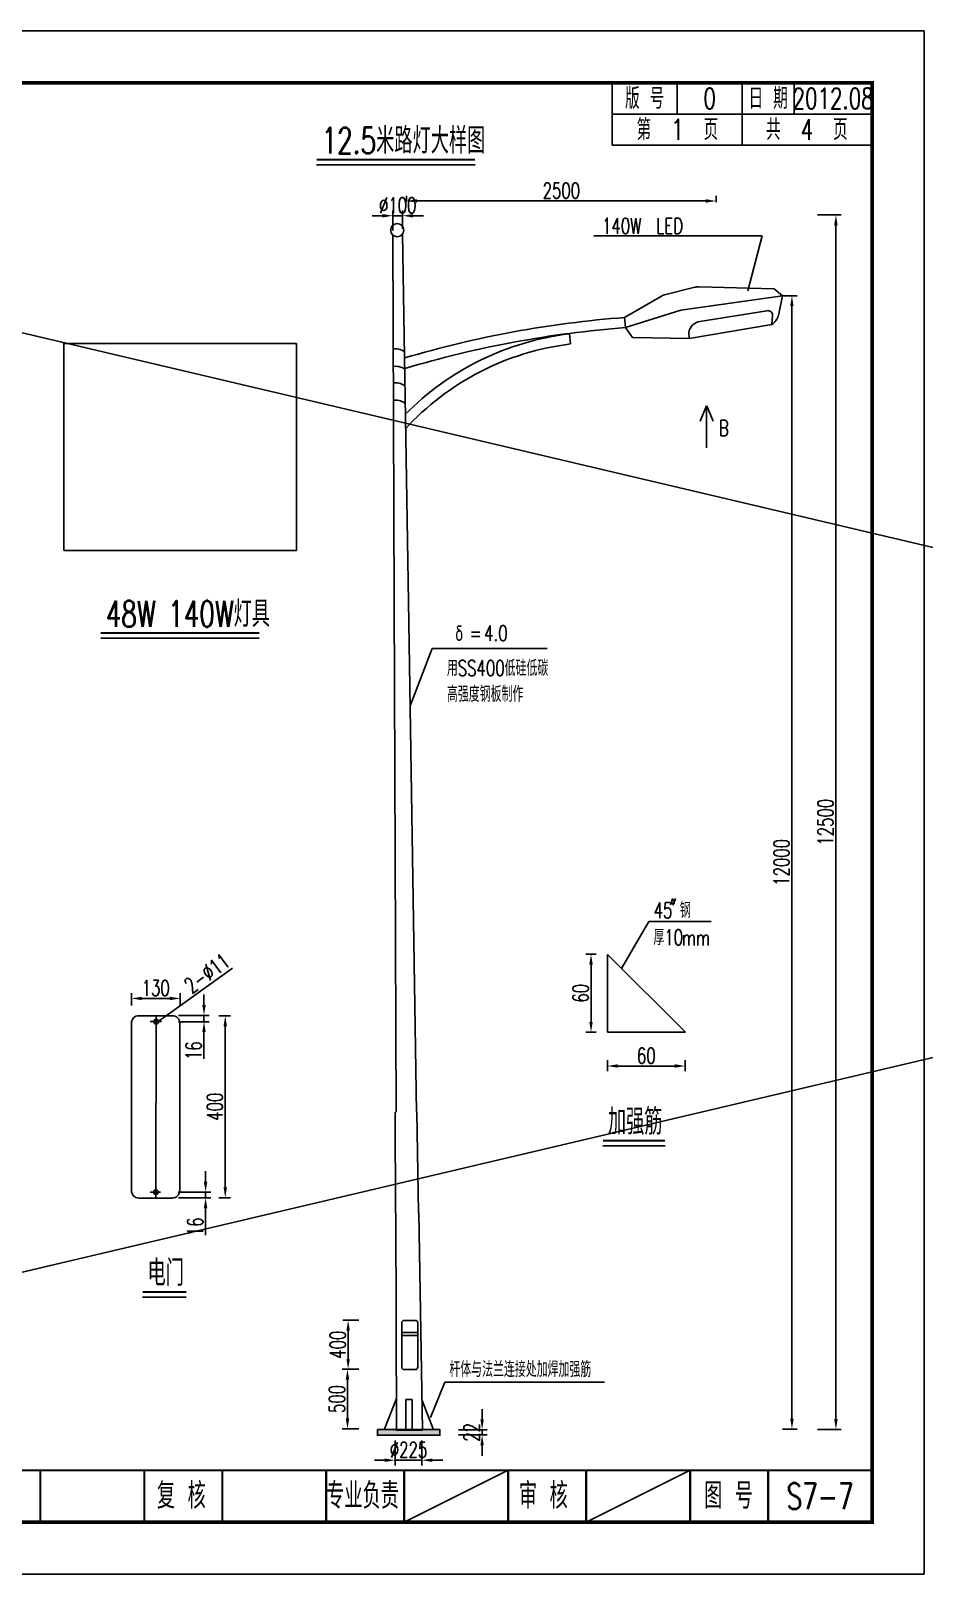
# Model space of a CAD drawing. Header units: millimetres. Extents: x 2 to 5882, y 1831 to 3462.
# Drawn here: x 2770.6 to 2942.4, y 1831 to 2128 of the extents above; entities that cross this region are included whole.
import ezdxf
from ezdxf.enums import TextEntityAlignment as Align

# ---------------------------------------------------------------- set-up
doc = ezdxf.new("R2010")
doc.units = ezdxf.units.MM
doc.linetypes.add('CONTINOUS', pattern=[0])
for name, color, linetype in [('GPSCOMMON', 7, 'Continuous'), ('LINE', 7, 'Continuous'), ('WZ1', 7, 'Continuous'), ('图框', 7, 'Continuous'), ('地形', 7, 'Continuous'), ('尺寸标注', 4, 'Continuous'), ('文字', 7, 'Continuous'), ('标注', 4, 'Continuous'), ('次轮廓线', 7, 'Continuous'), ('灯杆', 7, 'Continuous')]:
    doc.layers.add(name, color=color, linetype=linetype)
doc.styles.get("Standard").update_dxf_attribs({"font": 'simplex1.shx', "width": 0.7, "bigfont": 'hztxt.shx'})
doc.dimstyles.new('ISO-25', dxfattribs={"dimtxt": 3, "dimasz": 2, "dimexe": 1, "dimexo": 1, "dimgap": 0.5, "dimtad": 1, "dimzin": 12, "dimdsep": 46, "dimtxsty": 'Standard', "dimcen": 0.09, "dimclrd": 256, "dimclre": 256, "dimclrt": 256, "dimadec": 0, "dimazin": 3, "dimtfac": 1, "dimtix": 1, "dimtmove": 0, "dimatfit": 3, "dimfxl": 0, "dimarcsym": 0})
picture_1 = doc.add_image_def('image1.jpg', size_in_pixel=(299, 266))

# ---------------------------------------------------------------- blocks, each defined once
blk = doc.blocks.new('series')
at = {"width": 0.75}
for tag, height, p in [('页码', 4, (-35, -19)), ('图名', 5, (-220, -282)), ('图号', 5, (-20, -282))]:
    blk.add_attdef(tag, text='', height=height, dxfattribs=at).set_placement(p, align=Align.MIDDLE_CENTER)
blk = doc.blocks.new('*D75')
at = {"layer": 'DEFPOINTS', "color": 0}
for p in [(2842.83, 2095.22), (2842.83, 2093.96), (2902.38, 2093.96)]:
    blk.add_point(p, dxfattribs=at)
at = {"layer": '标注', "lineweight": -2}
for p, q in [((2842.83, 2094.96), (2842.83, 2096.22)), ((2900.38, 2095.22), (2844.83, 2095.22)), ((2902.38, 2094.96), (2902.38, 2096.22))]:
    blk.add_line(p, q, dxfattribs=at)
at = {"layer": '标注'}
for points in [[(2844.83, 2095.55), (2844.83, 2094.89), (2842.83, 2095.22)], [(2900.38, 2095.55), (2900.38, 2094.89), (2902.38, 2095.22)]]:
    blk.add_solid(points, dxfattribs=at)
at = {"layer": '标注', "insert": (2872.6, 2097.22), "char_height": 3, "attachment_point": 5}
blk.add_mtext('2500', dxfattribs=at)
blk = doc.blocks.new('*D76')
at = {"layer": 'DEFPOINTS', "color": 0}
for p in [(2842.05, 2092.37), (2840.18, 2088.56), (2842.05, 2088.87)]:
    blk.add_point(p, dxfattribs=at)
at = {"layer": '标注', "lineweight": -2}
for p, q in [((2838.18, 2092.37), (2836.18, 2092.37)), ((2840.18, 2089.56), (2840.18, 2093.37)), ((2840.18, 2092.37), (2842.05, 2092.37)), ((2842.05, 2089.87), (2842.05, 2093.37)), ((2844.05, 2092.37), (2846.05, 2092.37))]:
    blk.add_line(p, q, dxfattribs=at)
at = {"layer": '标注'}
for points in [[(2838.18, 2092.7), (2838.18, 2092.03), (2840.18, 2092.37)], [(2844.05, 2092.7), (2844.05, 2092.03), (2842.05, 2092.37)]]:
    blk.add_solid(points, dxfattribs=at)
at = {"layer": '标注', "insert": (2841.12, 2094.37), "char_height": 3, "attachment_point": 5}
blk.add_mtext('%%c100', dxfattribs=at)
blk = doc.blocks.new('*D77')
at = {"layer": 'DEFPOINTS', "color": 0}
for p in [(2831.58, 1879.8), (2834.62, 1879.8), (2834.62, 1870.38)]:
    blk.add_point(p, dxfattribs=at)
at = {"layer": '标注', "lineweight": -2}
for p, q in [((2833.62, 1879.8), (2830.58, 1879.8)), ((2831.58, 1872.38), (2831.58, 1877.8)), ((2833.62, 1870.38), (2830.58, 1870.38))]:
    blk.add_line(p, q, dxfattribs=at)
at = {"layer": '标注'}
for points in [[(2831.25, 1877.8), (2831.91, 1877.8), (2831.58, 1879.8)], [(2831.25, 1872.38), (2831.91, 1872.38), (2831.58, 1870.38)]]:
    blk.add_solid(points, dxfattribs=at)
at = {"layer": '标注', "insert": (2829.58, 1875.09), "char_height": 3, "attachment_point": 5, "rotation": 90}
blk.add_mtext('400', dxfattribs=at)
blk = doc.blocks.new('*D78')
at = {"layer": 'DEFPOINTS', "color": 0}
for p in [(2840.64, 1857.7), (2845.77, 1857.7), (2845.77, 1852.88)]:
    blk.add_point(p, dxfattribs=at)
at = {"layer": '标注', "lineweight": -2}
for p, q in [((2840.64, 1856.7), (2840.64, 1851.88)), ((2845.77, 1856.7), (2845.77, 1851.88)), ((2838.64, 1852.88), (2836.64, 1852.88)), ((2840.64, 1852.88), (2845.77, 1852.88)), ((2847.77, 1852.88), (2849.77, 1852.88))]:
    blk.add_line(p, q, dxfattribs=at)
at = {"layer": '标注'}
for points in [[(2838.64, 1853.21), (2838.64, 1852.54), (2840.64, 1852.88)], [(2847.77, 1853.21), (2847.77, 1852.54), (2845.77, 1852.88)]]:
    blk.add_solid(points, dxfattribs=at)
at = {"layer": '标注', "insert": (2843.2, 1854.88), "char_height": 3, "attachment_point": 5}
blk.add_mtext('%%c225', dxfattribs=at)
blk = doc.blocks.new('*D79')
at = {"layer": 'DEFPOINTS', "color": 0}
for p in [(2831.45, 1870.38), (2834.63, 1870.38), (2834.63, 1858.92)]:
    blk.add_point(p, dxfattribs=at)
at = {"layer": '标注', "lineweight": -2}
for p, q in [((2833.63, 1870.38), (2830.45, 1870.38)), ((2831.45, 1860.92), (2831.45, 1868.38)), ((2833.63, 1858.92), (2830.45, 1858.92))]:
    blk.add_line(p, q, dxfattribs=at)
at = {"layer": '标注'}
for points in [[(2831.12, 1868.38), (2831.79, 1868.38), (2831.45, 1870.38)], [(2831.12, 1860.92), (2831.79, 1860.92), (2831.45, 1858.92)]]:
    blk.add_solid(points, dxfattribs=at)
at = {"layer": '标注', "insert": (2829.45, 1864.65), "char_height": 3, "attachment_point": 5, "rotation": 90}
blk.add_mtext('500', dxfattribs=at)
blk = doc.blocks.new('*D80')
at = {"layer": 'DEFPOINTS', "color": 0}
for p in [(2851.83, 1858.73), (2851.83, 1857.74), (2857.35, 1858.73)]:
    blk.add_point(p, dxfattribs=at)
at = {"layer": '标注', "lineweight": -2}
for p, q in [((2857.35, 1860.73), (2857.35, 1862.73)), ((2852.83, 1858.73), (2858.35, 1858.73)), ((2852.83, 1857.74), (2858.35, 1857.74)), ((2857.35, 1857.74), (2857.35, 1858.73)), ((2857.35, 1855.74), (2857.35, 1853.74))]:
    blk.add_line(p, q, dxfattribs=at)
at = {"layer": '标注'}
for points in [[(2857.02, 1860.73), (2857.68, 1860.73), (2857.35, 1858.73)], [(2857.02, 1855.74), (2857.68, 1855.74), (2857.35, 1857.74)]]:
    blk.add_solid(points, dxfattribs=at)
at = {"layer": '标注', "insert": (2855.35, 1858.23), "char_height": 3, "attachment_point": 5, "rotation": 90}
blk.add_mtext('22', dxfattribs=at)
blk = doc.blocks.new('*D81')
at = {"layer": 'DEFPOINTS', "color": 0}
for p in [(2914.13, 2076.98), (2916.94, 2076.98), (2914.13, 1858.87)]:
    blk.add_point(p, dxfattribs=at)
at = {"layer": '标注', "lineweight": -2}
for p, q in [((2915.13, 2076.98), (2917.94, 2076.98)), ((2916.94, 1860.87), (2916.94, 2074.98)), ((2915.13, 1858.87), (2917.94, 1858.87))]:
    blk.add_line(p, q, dxfattribs=at)
at = {"layer": '标注'}
for points in [[(2916.61, 2074.98), (2917.27, 2074.98), (2916.94, 2076.98)], [(2916.61, 1860.87), (2917.27, 1860.87), (2916.94, 1858.87)]]:
    blk.add_solid(points, dxfattribs=at)
at = {"layer": '标注', "insert": (2914.94, 1967.92), "char_height": 3, "attachment_point": 5, "rotation": 90}
blk.add_mtext('12000', dxfattribs=at)
blk = doc.blocks.new('*D82')
at = {"layer": 'DEFPOINTS', "color": 0}
for p in [(2920.84, 2092.52), (2925.4, 2092.52), (2920.84, 1858.8)]:
    blk.add_point(p, dxfattribs=at)
at = {"layer": '标注', "lineweight": -2}
for p, q in [((2921.84, 2092.52), (2926.4, 2092.52)), ((2925.4, 1860.8), (2925.4, 2090.52)), ((2921.84, 1858.8), (2926.4, 1858.8))]:
    blk.add_line(p, q, dxfattribs=at)
at = {"layer": '标注'}
for points in [[(2925.06, 2090.52), (2925.73, 2090.52), (2925.4, 2092.52)], [(2925.06, 1860.8), (2925.73, 1860.8), (2925.4, 1858.8)]]:
    blk.add_solid(points, dxfattribs=at)
at = {"layer": '标注', "insert": (2923.4, 1975.66), "char_height": 3, "attachment_point": 5, "rotation": 90}
blk.add_mtext('12500', dxfattribs=at)
blk = doc.blocks.new('*D83')
at = {"layer": 'DEFPOINTS', "color": 0}
for p in [(2881.44, 1930.86), (2896.41, 1930.86), (2896.41, 1928.74)]:
    blk.add_point(p, dxfattribs=at)
at = {"layer": '标注', "lineweight": -2}
for p, q in [((2881.44, 1929.86), (2881.44, 1927.74)), ((2883.44, 1928.74), (2894.41, 1928.74)), ((2896.41, 1929.86), (2896.41, 1927.74))]:
    blk.add_line(p, q, dxfattribs=at)
at = {"layer": '标注'}
for points in [[(2883.44, 1929.08), (2883.44, 1928.41), (2881.44, 1928.74)], [(2894.41, 1929.08), (2894.41, 1928.41), (2896.41, 1928.74)]]:
    blk.add_solid(points, dxfattribs=at)
at = {"layer": '标注', "insert": (2888.93, 1930.74), "char_height": 3, "attachment_point": 5}
blk.add_mtext('60', dxfattribs=at)
blk = doc.blocks.new('*D70')
at = {"layer": 'DEFPOINTS', "color": 0}
for p in [(2878.3, 1950.26), (2880.28, 1950.26), (2880.28, 1935.23)]:
    blk.add_point(p, dxfattribs=at)
at = {"layer": '标注', "lineweight": -2}
for p, q in [((2879.28, 1950.26), (2877.3, 1950.26)), ((2878.3, 1937.23), (2878.3, 1948.26)), ((2879.28, 1935.23), (2877.3, 1935.23))]:
    blk.add_line(p, q, dxfattribs=at)
at = {"layer": '标注'}
for points in [[(2877.97, 1948.26), (2878.63, 1948.26), (2878.3, 1950.26)], [(2877.97, 1937.23), (2878.63, 1937.23), (2878.3, 1935.23)]]:
    blk.add_solid(points, dxfattribs=at)
at = {"layer": '标注', "insert": (2876.3, 1942.75), "char_height": 3, "attachment_point": 5, "rotation": 90}
blk.add_mtext('60', dxfattribs=at)
blk = doc.blocks.new('*D71')
at = {"layer": 'DEFPOINTS', "color": 0}
for p in [(2799.27, 1941.74), (2789.9, 1939.4), (2799.27, 1939.4)]:
    blk.add_point(p, dxfattribs=at)
at = {"layer": '尺寸标注', "lineweight": -2}
for p, q in [((2789.9, 1940.4), (2789.9, 1942.74)), ((2799.27, 1940.4), (2799.27, 1942.74)), ((2791.9, 1941.74), (2797.27, 1941.74))]:
    blk.add_line(p, q, dxfattribs=at)
at = {"layer": '尺寸标注'}
for points in [[(2791.9, 1942.08), (2791.9, 1941.41), (2789.9, 1941.74)], [(2797.27, 1942.08), (2797.27, 1941.41), (2799.27, 1941.74)]]:
    blk.add_solid(points, dxfattribs=at)
at = {"layer": '尺寸标注', "insert": (2794.58, 1943.74), "char_height": 3, "attachment_point": 5}
blk.add_mtext('130', dxfattribs=at)
blk = doc.blocks.new('*D72')
at = {"layer": 'DEFPOINTS', "color": 0}
for p in [(2797.94, 1938.49), (2797.94, 1937.27), (2803.86, 1938.49)]:
    blk.add_point(p, dxfattribs=at)
at = {"layer": '尺寸标注', "lineweight": -2}
for p, q in [((2803.86, 1940.49), (2803.86, 1942.49)), ((2798.94, 1938.49), (2804.86, 1938.49)), ((2798.94, 1937.27), (2804.86, 1937.27)), ((2803.86, 1938.49), (2803.86, 1937.27)), ((2803.86, 1935.27), (2803.86, 1930.1))]:
    blk.add_line(p, q, dxfattribs=at)
at = {"layer": '尺寸标注'}
for points in [[(2803.53, 1940.49), (2804.2, 1940.49), (2803.86, 1938.49)], [(2803.53, 1935.27), (2804.2, 1935.27), (2803.86, 1937.27)]]:
    blk.add_solid(points, dxfattribs=at)
at = {"layer": '尺寸标注', "insert": (2801.86, 1931.68), "char_height": 3, "attachment_point": 5, "rotation": 90}
blk.add_mtext('16', dxfattribs=at)
blk = doc.blocks.new('*D73')
at = {"layer": 'DEFPOINTS', "color": 0}
for p in [(2797.87, 1904.49), (2797.96, 1903.38), (2804.17, 1903.38)]:
    blk.add_point(p, dxfattribs=at)
at = {"layer": '尺寸标注', "lineweight": -2}
for p, q in [((2804.17, 1906.49), (2804.17, 1908.49)), ((2798.87, 1904.49), (2805.17, 1904.49)), ((2804.17, 1904.49), (2804.17, 1903.38)), ((2798.96, 1903.38), (2805.17, 1903.38)), ((2804.17, 1901.38), (2804.17, 1896.21))]:
    blk.add_line(p, q, dxfattribs=at)
at = {"layer": '尺寸标注'}
for points in [[(2803.83, 1906.49), (2804.5, 1906.49), (2804.17, 1904.49)], [(2803.83, 1901.38), (2804.5, 1901.38), (2804.17, 1903.38)]]:
    blk.add_solid(points, dxfattribs=at)
at = {"layer": '尺寸标注', "insert": (2802.17, 1897.79), "char_height": 3, "attachment_point": 5, "rotation": 90}
blk.add_mtext('16', dxfattribs=at)
blk = doc.blocks.new('*D74')
at = {"layer": 'DEFPOINTS', "color": 0}
for p in [(2805.73, 1938.4), (2805.73, 1903.38), (2807.95, 1903.38)]:
    blk.add_point(p, dxfattribs=at)
at = {"layer": '尺寸标注', "lineweight": -2}
for p, q in [((2806.73, 1938.4), (2808.95, 1938.4)), ((2807.95, 1936.4), (2807.95, 1905.38)), ((2806.73, 1903.38), (2808.95, 1903.38))]:
    blk.add_line(p, q, dxfattribs=at)
at = {"layer": '尺寸标注'}
for points in [[(2807.62, 1936.4), (2808.28, 1936.4), (2807.95, 1938.4)], [(2807.62, 1905.38), (2808.28, 1905.38), (2807.95, 1903.38)]]:
    blk.add_solid(points, dxfattribs=at)
at = {"layer": '尺寸标注', "insert": (2805.95, 1920.89), "char_height": 3, "attachment_point": 5, "rotation": 90}
blk.add_mtext('400', dxfattribs=at)

msp = doc.modelspace()

# ---------------------------------------------------------------- hatches: boundary and pattern name
at = {"layer": 'WZ1'}
msp.add_hatch(color=0, dxfattribs=at).paths.add_polyline_path([(2849.2497, 1857.69649), (2849.2497, 1858.7737), (2837.22476, 1858.7737), (2837.22476, 1857.69649)])

# ---------------------------------------------------------------- linework, layer by layer
for p, q in [((2825.5085, 2102.16665), (2856.01121, 2102.16665)), ((2840.18421, 2088.66755), (2840.45257, 2018.06572)), ((2843.18092, 2018.06572), (2842.05165, 2088.8696)), ((2840.45111, 2018.15726), (2840.82465, 1919.88261)), ((2844.74686, 1919.88261), (2843.17946, 2018.15726)), ((2783.99358, 2011.07687), (2814.49628, 2011.07687)), ((2889.40364, 1956.5379), (2884.16451, 1947.50634)), ((2896.44399, 1935.22685), (2881.44399, 1950.22685)), ((2881.44399, 1950.22685), (2881.44399, 1935.22685)), ((2881.44399, 1935.22685), (2896.44399, 1935.22685)), ((2840.63303, 1919.88261), (2840.70669, 1900.50455)), ((2845.10757, 1900.50455), (2844.79851, 1919.88261)), ((2880.58348, 1913.35254), (2892.52805, 1913.35254)), ((2840.78704, 1900.50478), (2840.86556, 1858.63917)), ((2845.87397, 1858.69023), (2845.20706, 1900.50455)), ((2792.04155, 1884.2479), (2800.45155, 1884.2479)), ((2840.86582, 1858.63917), (2845.87397, 1858.69023)), ((2842.36361, 1840.95317), (2862.36361, 1850.95317)), ((2877.36361, 1840.95317), (2897.36361, 1850.95317))]:
    msp.add_line(p, q)
for points in [[(2942.36361, 1830.95317), (2942.36361, 2127.95317), (2522.36361, 2127.95317), (2522.36361, 1830.95317)], [(2842.71013, 1864.55068), (2843.87779, 1864.55068), (2843.87779, 1858.71727), (2842.71013, 1858.71727)]]:
    msp.add_lwpolyline(points, close=True)
for points, const_width in [([(2932.36361, 2117.95317), (2552.36361, 2117.95317), (2552.36361, 1840.95317), (2932.36361, 1840.95317), (2932.36361, 2117.95317)], 0.7), ([(2825.50676, 2103.16665), (2856.01121, 2103.16665)], 0.4), ([(2783.99183, 2012.07687), (2814.49628, 2012.07687)], 0.4), ([(2880.58173, 1914.35254), (2892.52805, 1914.35254)], 0.4), ([(2792.03981, 1885.2479), (2800.45155, 1885.2479)], 0.4), ([(2552.36361, 1850.95317), (2932.36361, 1850.95317)], 0.4), ([(2827.36361, 1840.95317), (2827.36361, 1850.95317)], 0.4), ([(2842.36361, 1840.95317), (2842.36361, 1850.95317)], 0.4), ([(2862.36361, 1840.95317), (2862.36361, 1850.95317)], 0.4), ([(2877.36361, 1840.95317), (2877.36361, 1850.95317)], 0.4), ([(2897.36361, 1840.95317), (2897.36361, 1850.95317)], 0.4), ([(2912.36361, 1840.95317), (2912.36361, 1850.95317)], 0.4)]:
    msp.add_lwpolyline(points, dxfattribs=dict(const_width=const_width))
at = {"color": 0}
msp.add_circle((2841.02783, 2089.60126), 1.25838, dxfattribs=at)
at = {"layer": 'GPSCOMMON'}
msp.add_line((2913.5018, 2078.33265), (2915.1345, 2076.97531), dxfattribs=at)
at = {"layer": 'LINE', "linetype": 'ByBlock'}
for p, q in [((2841.89457, 1879.30827), (2841.89457, 1870.7931)), ((2841.89457, 1877.46331), (2844.96949, 1877.46331)), ((2842.36763, 1879.78133), (2844.49642, 1879.78133)), ((2844.96949, 1879.30827), (2844.96949, 1870.7931)), ((2841.89457, 1876.89564), (2844.96949, 1876.89564)), ((2842.36763, 1870.32003), (2844.49642, 1870.32003))]:
    msp.add_line(p, q, dxfattribs=at)
for centre, start, end in [((2842.36763, 1879.30827), 90, 180), ((2844.49642, 1879.30827), 0, 90), ((2842.36763, 1870.7931), 180, 270), ((2844.49642, 1870.7931), 270, 0)]:
    msp.add_arc(centre, 0.47306, start, end, dxfattribs=at)
at = {"layer": 'WZ1'}
for p, q in [((2893.57493, 1959.73663), (2894.0488, 1960.97495)), ((2893.72073, 1960.68358), (2894.63204, 1960.68358)), ((2894.04123, 1959.70996), (2894.51509, 1960.94828)), ((2893.50202, 1960.10084), (2894.41332, 1960.10084))]:
    msp.add_line(p, q, dxfattribs=at)
at = {"layer": 'WZ1', "color": 0}
for p, q in [((2840.85405, 1864.773), (2838.50974, 1858.72186)), ((2845.82631, 1864.37911), (2848.01802, 1858.72186)), ((2845.79764, 1858.70791), (2840.63312, 1858.70791))]:
    msp.add_line(p, q, dxfattribs=at)
msp.add_lwpolyline([(2837.22476, 1858.7737), (2849.2497, 1858.7737), (2849.2497, 1857.69649), (2837.22476, 1857.69649)], close=True, dxfattribs=at)
at = {"layer": '图框', "const_width": 0.4}
for points in [[(2772.36361, 1840.95317), (2772.36361, 1850.95317)], [(2792.36361, 1840.95317), (2792.36361, 1850.95317)], [(2807.36361, 1840.95317), (2807.36361, 1850.95317)], [(2827.36361, 1840.95317), (2827.36361, 1850.95317)]]:
    msp.add_lwpolyline(points, dxfattribs=at)
at = {"layer": '地形', "color": 0, "linetype": 'CONTINOUS'}
for p, q in [((2900.53846, 2055.81476), (2899.30124, 2052.83257)), ((2900.53846, 2055.81476), (2900.53846, 2047.71282)), ((2900.55424, 2055.81476), (2901.79146, 2052.83257))]:
    msp.add_line(p, q, dxfattribs=at)
at = {"layer": '地形', "color": 0}
msp.add_line((2889.40364, 1956.5379), (2901.43525, 1956.5379), dxfattribs=at)
at = {"layer": '尺寸标注'}
for p, q in [((2911.19278, 2088.48757), (2878.8405, 2088.48757)), ((2911.19278, 2088.48757), (2908.42773, 2077.92646)), ((2847.75399, 2009.07664), (2843.50028, 1998.04225)), ((2869.85634, 2009.07664), (2847.75399, 2009.07664))]:
    msp.add_line(p, q, dxfattribs=at)
at = {"layer": '标注'}
for p, q in [((2522.36361, 2127.95317), (3782.36361, 1830.95317)), ((3782.36361, 2127.95317), (2522.36361, 1830.95317)), ((2795.2307, 1937.43363), (2809.33494, 1947.55037)), ((2850.1944, 1867.92336), (2847.39962, 1861.09734)), ((2880.91217, 1867.92336), (2850.1944, 1867.92336))]:
    msp.add_line(p, q, dxfattribs=at)
at = {"layer": '次轮廓线'}
for p, q in [((2882.36361, 2105.95317), (2882.36361, 2117.95317)), ((2894.86361, 2111.95317), (2894.86361, 2117.95317)), ((2894.86361, 2111.95317), (2894.86361, 2117.95317)), ((2907.36361, 2111.95317), (2907.36361, 2117.95317)), ((2907.36361, 2111.95317), (2907.36361, 2117.95317)), ((2917.36361, 2111.95317), (2917.36361, 2117.95317)), ((2917.36361, 2111.95317), (2917.36361, 2117.95317)), ((2882.36361, 2111.95317), (2932.36361, 2111.95317)), ((2882.36361, 2111.95317), (2932.36361, 2111.95317)), ((2907.36361, 2105.95317), (2907.36361, 2111.95317)), ((2882.36361, 2105.95317), (2932.36361, 2105.95317))]:
    msp.add_line(p, q, dxfattribs=at)
at = {"layer": '灯杆'}
for p, q in [((2884.76716, 2072.79166), (2891.82968, 2076.89459)), ((2892.65743, 2077.22807), (2898.26448, 2078.59834)), ((2915.1345, 2076.97531), (2895.5758, 2074.22072)), ((2899.08289, 2078.68671), (2913.5018, 2078.33265)), ((2914.45111, 2073.51112), (2915.1345, 2076.97531)), ((2895.5758, 2074.22072), (2884.91593, 2070.84459)), ((2912.13859, 2074.09619), (2899.24079, 2072.03042)), ((2913.07392, 2071.47056), (2913.20511, 2073.26222)), ((2884.91593, 2070.84459), (2884.76716, 2072.79166)), ((2884.76716, 2072.79166), (2884.76716, 2072.79166)), ((2884.91593, 2070.84459), (2886.26286, 2068.959)), ((2897.19968, 2068.75988), (2913.07392, 2071.47056)), ((2913.07392, 2071.47056), (2913.30447, 2071.64994)), ((2874.14928, 2069.63621), (2874.38302, 2067.6975)), ((2886.26286, 2068.959), (2897.19968, 2068.75988)), ((2897.10771, 2069.87375), (2897.19968, 2068.75988)), ((2789.90615, 1936.99173), (2789.90615, 1904.75315)), ((2794.55543, 1938.42227), (2791.3367, 1938.42227)), ((2795.69795, 1937.27783), (2793.51602, 1937.27783)), ((2794.55543, 1938.42227), (2797.77416, 1938.42227)), ((2794.6844, 1938.27561), (2794.60293, 1904.92118)), ((2799.20471, 1936.99173), (2799.20471, 1904.75315)), ((2795.48909, 1904.46704), (2793.51602, 1904.46704)), ((2794.60293, 1903.22996), (2794.60293, 1905.70413)), ((2791.3367, 1903.3226), (2797.77416, 1903.3226))]:
    msp.add_line(p, q, dxfattribs=at)
for centre, radius in [((2794.6844, 1937.27783), 0.46434), ((2794.60293, 1904.46704), 0.45413)]:
    msp.add_circle(centre, radius, dxfattribs=at)
for centre, start, end in [((2791.3367, 1936.99173), 90, 180), ((2797.77416, 1936.99173), 0, 90), ((2791.3367, 1904.75315), 180, 270), ((2797.77416, 1904.75315), 270, 0)]:
    msp.add_arc(centre, 1.43055, start, end, dxfattribs=at)
at = {"layer": '灯杆', "extrusion": (0, 0, -1)}
for centre, major_axis, ratio, start_param, end_param in [((2893.39915, 2074.193), (2.20928, 2.20928), 1, -1.311687393, -1.025082636), ((2899.0062, 2075.56326), (-2.20928, 2.20928), 1, 0.545713691, 0.809948302), ((2912.34497, 2073.26118), (-0.60821, 0.60821), 1, 0.543088984, 2.354977639), ((2911.3858, 2074.11582), (-2.20928, 2.20928), 1, 2.550964625, 3.265752472), ((2900.29887, 1869.51776), (-203.86642, 0.00015), 0.999999958, 1.283127512, 1.494535974), ((2900.29887, 1869.51776), (-201.91367, 0.00025), 0.999999958, 1.28031281, 1.494535458), ((2899.64977, 2069.4927), (-1.81759, 1.81759), 1, 5.646580014, 6.908793689), ((2880.54053, 2016.62588), (-37.75542, 37.75542), 1, 6.275839846, 6.948596604), ((2880.54053, 2016.62588), (-36.37461, 36.37461), 1, 6.236899049, 6.948596604), ((2840.68974, 2063.84098), (-2.07737, 2.07737), 1, 0.596170182, 1.412169382), ((2840.7436, 2060.46394), (-2.07737, 2.07737), 1, 0.581942894, 1.412169382), ((2840.68974, 2057.31214), (-2.07737, 2.07737), 1, 0.604757637, 1.412169382), ((2840.7436, 2053.9351), (-2.07737, 2.07737), 1, 0.590553637, 1.412169382)]:
    msp.add_ellipse(centre, major_axis=major_axis, ratio=ratio, start_param=start_param, end_param=end_param, dxfattribs=at)
at = {"layer": '灯杆'}
msp.add_point((2797.77416, 1903.3226), dxfattribs=at)

# ---------------------------------------------------------------- block references
ref = msp.add_blockref('series', (2942.36361, 2127.95317))
ref.add_attrib('页码', '第  1  页    共  4  页', dxfattribs={"height": 4, "width": 0.7}).set_placement((2907.36361, 2108.95317), align=Align.MIDDLE_CENTER)
ref.add_attrib('图名', '路灯安装设计图', dxfattribs={"height": 5, "width": 0.7}).set_placement((2722.36361, 1845.95317), align=Align.MIDDLE_CENTER)
ref.add_attrib('图号', 'S7-7', dxfattribs={"height": 5, "width": 0.7}).set_placement((2922.36361, 1845.95317), align=Align.MIDDLE_CENTER)

# ---------------------------------------------------------------- texts
at = {"width": 0.7}
for s, p in [('专业负责', (2834.35384, 1846.04775)), ('审 核', (2869.12764, 1846.04775)), ('图 号', (2904.74681, 1846.04775))]:
    msp.add_text(s, height=5, dxfattribs=at).set_placement(p, align=Align.MIDDLE_CENTER)
at = {"layer": 'WZ1', "color": 0, "width": 0.7}
for s, p in [('140W  LED', (2880.4338, 2088.91296)), ('δ', (2852.15262, 2010.53454)), ('=', (2854.95262, 2010.53454)), ('4.0', (2857.7545, 2010.53454))]:
    msp.add_text(s, height=3, dxfattribs=at).set_placement(p)
at = {"layer": 'WZ1', "width": 0.7}
for s, p in [('45 钢', (2890.33765, 1957.20676)), ('厚10', (2890.31098, 1952.01179)), ('mm', (2895.79115, 1951.93243))]:
    msp.add_text(s, height=3, dxfattribs=at).set_placement(p)
at = {"layer": 'WZ1', "color": 0, "char_height": 3, "width": 650.76, "attachment_point": 1}
for s, insert in [('B', (2902.9144, 2053.00465)), ('用SS400低硅低碳\\P高强度钢板制作', (2850.58345, 2006.82048)), ('杆体与法兰连接处加焊加强筋', (2851.04414, 1871.87047))]:
    msp.add_mtext(s, dxfattribs=dict(at, insert=insert))
at = {"layer": '图框', "width": 0.7}
msp.add_text('复 核', height=5, dxfattribs=at).set_placement((2799.50309, 1846.04775), align=Align.MIDDLE_CENTER)
at = {"layer": '文字', "width": 0.7}
for s, p in [('版 号', (2888.61361, 2114.95317)), ('0', (2901.11361, 2114.95317)), ('日 期', (2912.36361, 2114.95317)), ('2012.08', (2924.86361, 2114.95317))]:
    msp.add_text(s, height=4, dxfattribs=at).set_placement(p, align=Align.MIDDLE_CENTER)
for s, p in [('12.5米路灯大样图', (2826.46815, 2104.34171)), ('48W 140W灯具', (2784.95322, 2013.25193)), ('加强筋', (2881.54312, 1915.5276)), ('电门', (2793.0012, 1886.42296))]:
    msp.add_text(s, height=5, dxfattribs=at).set_placement(p)
at = {"layer": '标注', "color": 0, "width": 0.7}
msp.add_text('2-∅11', height=3, rotation=36.4217979, dxfattribs=at).set_placement((2801.49852, 1942.55913))

# ---------------------------------------------------------------- dimensions: what is measured, and where the dimension line sits
at = {"layer": '尺寸标注'}
dim = msp.add_linear_dim(base=(2799.26598, 1941.74283), p1=(2789.90231, 1939.40336), p2=(2799.26598, 1939.40336), text='130', dimstyle='ISO-25', override={"dimtxsty": 'Standard'}, dxfattribs=at)
dim.commit()
dim.dimension.update_dxf_attribs({"geometry": '*D71', "text_midpoint": (2794.58415, 1943.74283)})
for base, p1, p2, picture, middle in [((2803.86212, 1938.48786), (2797.94283, 1937.26741), (2797.94283, 1938.48786), '*D72', (2803.86212, 1931.68241)), ((2804.16571, 1903.37645), (2797.87058, 1904.48545), (2797.96309, 1903.37645), '*D73', (2804.16571, 1897.79145))]:
    dim = msp.add_linear_dim(base=base, p1=p1, p2=p2, angle=90, text='16', dimstyle='ISO-25', dxfattribs=at)
    dim.commit()
    dim.dimension.update_dxf_attribs({"geometry": picture, "text_midpoint": middle, "dimtype": 160})
dim = msp.add_linear_dim(base=(2807.94967, 1903.37645), p1=(2805.73013, 1938.40134), p2=(2805.73013, 1903.37645), angle=90, text='400', dimstyle='ISO-25', dxfattribs=at)
dim.commit()
dim.dimension.update_dxf_attribs({"geometry": '*D74', "text_midpoint": (2805.94967, 1920.88889)})
at = {"layer": '标注'}
for base, p1, p2, text, picture, middle in [((2842.83079, 2095.22007), (2902.37564, 2093.96488), (2842.83079, 2093.96488), '2500', '*D75', (2872.60322, 2097.22007)), ((2842.05165, 2092.36592), (2840.18476, 2088.56267), (2842.05165, 2088.8696), '%%c100', '*D76', (2841.1182, 2094.36592)), ((2896.41459, 1928.74387), (2881.44308, 1930.86132), (2896.41459, 1930.86132), '60', '*D83', (2888.92883, 1930.74387))]:
    dim = msp.add_linear_dim(base=base, p1=p1, p2=p2, text=text, dimstyle='ISO-25', dxfattribs=at)
    dim.commit()
    dim.dimension.update_dxf_attribs({"geometry": picture, "text_midpoint": middle})
for base, p1, p2, text, picture, middle in [((2925.39679, 2092.51556), (2920.84476, 1858.79881), (2920.84476, 2092.51556), '12500', '*D82', (2923.39679, 1975.65719)), ((2916.9413, 2076.97531), (2914.1345, 1858.86537), (2914.1345, 2076.97531), '12000', '*D81', (2914.9413, 1967.92034)), ((2878.29839, 1950.25997), (2880.28093, 1935.23286), (2880.28093, 1950.25997), '60', '*D70', (2876.29839, 1942.74641)), ((2831.58001, 1879.80211), (2834.62035, 1870.3811), (2834.62035, 1879.80211), '400', '*D77', (2829.58001, 1875.0916)), ((2857.35001, 1858.72624), (2851.82585, 1857.74058), (2851.82585, 1858.72624), '22', '*D80', (2855.35001, 1858.23341))]:
    dim = msp.add_linear_dim(base=base, p1=p1, p2=p2, angle=90, text=text, dimstyle='ISO-25', dxfattribs=at)
    dim.commit()
    dim.dimension.update_dxf_attribs({"geometry": picture, "text_midpoint": middle})
for p1, p2, distance, text, picture, middle in [((2834.63387, 1858.92162), (2834.63387, 1870.37557), 3.17995, '500', '*D79', (2829.45391, 1864.64859)), ((2840.64152, 1857.69649), (2845.7659, 1857.69649), -4.81897, '%%c225', '*D78', (2843.20371, 1854.87752))]:
    dim = msp.add_aligned_dim(p1=p1, p2=p2, distance=distance, text=text, dimstyle='ISO-25', dxfattribs=at)
    dim.commit()
    dim.dimension.update_dxf_attribs({"geometry": picture, "text_midpoint": middle})

# ---------------------------------------------------------------- pictures from other files: only their frames are drawn
at = {"layer": 'GPSCOMMON'}
image = msp.add_image(picture_1, insert=(2776.88364, 2027.97088), size_in_units=(44.76331, 39.82288), dxfattribs=at)
image.dxf.flags = 7

doc.saveas('drawing.dxf')
